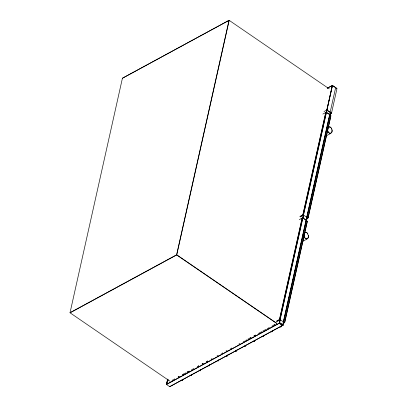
<?xml version="1.0" encoding="UTF-8"?>
<svg xmlns="http://www.w3.org/2000/svg" width="407" height="407" viewBox="0 0 407 407"><rect width="100%" height="100%" fill="white"/><g stroke="black" fill="none" stroke-linecap="round" stroke-linejoin="round"><path stroke-width="0.61" d="M308.455 236.823L308.414 235.505M327.615 129.06C327.035 131.13 329.563 134.926 331.563 132.601M332.046 131.268L332.066 130.8M308.445 236.767L307.967 238.237M332.041 131.212L331.873 132.041M70.045 312.668L122.395 78.337M176.638 254.701L228.999 20.462M176.786 254.716L229.146 20.477M166.488 384.33L167.598 379.365M166.494 384.381L167.603 379.421M167.496 380.357L167.765 379.059M166.819 383.842L167.445 381.054M182.367 379.385L182.077 380.525L181.593 380.224M191.331 374.516L191.041 375.656L190.557 375.356M199.516 370.492L199.985 370.813L200.259 369.648M200.035 370.797L200.295 369.653M200.59 369.49L200.336 370.635L199.827 370.345M209.549 364.601L208.995 365.954M218.513 359.737L218.259 360.902L217.75 360.612M227.472 354.868L226.918 356.222M236.182 351.17L236.436 350.005M245.146 346.306L245.401 345.141M254.11 341.437L254.36 340.272M263.07 336.574L263.324 335.409M272.034 331.705L272.288 330.54M279.461 319.5L302.116 218.152M302.849 214.86L325.707 112.597M279.563 319.515L302.218 218.162M302.95 214.876L325.814 112.612M326.882 109.9L332.316 85.582M279.238 323.112L332.351 85.49L327.294 88.177M279.324 323.122L332.443 85.501L336.833 88.472M279.609 322.609L280.291 319.826M302.996 217.964L303.678 215.186M326.592 112.413L327.121 110.317M280.998 326.841L281.247 325.676M282.534 325.371L335.643 87.693M283.547 321.774L306.161 220.609M306.939 217.135L329.756 115.054M283.71 321.795L306.323 220.625M307.102 217.155L329.919 115.074M283.211 325.076L283.832 322.252M306.603 220.436L307.224 217.613M330.199 114.881L330.662 112.744M284.671 322.451L307.285 221.286M308.058 217.811L330.876 115.73M284.681 322.553L307.295 221.383M308.068 217.913L330.886 115.832M331.527 113.085L336.955 88.68M331.975 131.603L331.736 132.382M308.379 237.159C307.585 241.005 303.184 237.764 303.892 235.022M304.192 233.852L304.706 232.967L305.728 232.453M327.828 127.94L328.001 127.64M328.098 127.666L327.925 127.966A4.584 3.063 61.5 0 0 327.788 128.302M331.73 132.306C330.25 135.246 326.958 131.71 327.482 129.472A4.65 3.108 61.5 0 1 327.513 129.055M304.233 233.496L305.097 232.565L306.308 232.519M328.205 127.381L328.968 126.903L329.904 126.964M328.296 127.411L329.609 126.903M307.763 238.41C305.769 240.11 303.739 236.899 303.993 235.022M122.517 78.169L228.927 20.396M122.614 78.139L229.024 20.365M327.243 88.248L332.366 85.434M323.987 111.564L326.77 110.053M322.878 114.067L325.727 112.535M330.214 113.863L331.415 113.232M326.363 135.79L330.815 133.374M70.106 312.642L176.521 254.863M70.167 312.779L176.577 255.001M299.984 216.488L302.767 214.977M300.025 216.585L302.808 215.074M300.244 216.972L303.632 215.14M299.282 219.617L302.131 218.086M306.715 218.732L307.936 218.096M302.767 241.341L307.219 238.924M276.592 321.128L279.375 319.617M167.582 380.433L168.691 379.828M276.633 321.225L279.416 319.714M276.852 321.611L279.68 320.085M173.636 379.507L174.751 378.902M178.093 377.086L179.207 376.485M182.55 374.669L185.892 372.853M187.006 372.247L189.235 371.036M197.593 366.504L198.708 365.898M202.05 364.082L203.164 363.476M206.507 361.66L207.621 361.055M217.094 355.916L218.208 355.311M221.55 353.495L222.665 352.889M226.007 351.073L227.121 350.468M238.823 344.119L239.937 343.513M243.279 341.697L244.393 341.091M245.507 340.486L246.622 339.881M247.736 339.275L250.519 337.764M253.861 335.948L254.975 335.348M258.323 333.531L261.665 331.715M262.78 331.11L266.122 329.294M267.236 328.693L269.465 327.482M273.362 325.361L274.476 324.761M172.064 380.387L173.179 379.782M178.19 377.06L179.304 376.455M182.646 374.638L183.761 374.033M187.103 372.217L188.217 371.611M191.56 369.8L193.788 368.589M197.69 366.473L198.804 365.868M202.147 364.051L203.261 363.446M206.603 361.63L207.718 361.024M211.06 359.213L212.174 358.608M230.56 348.626L231.675 348.021M250.061 338.039L251.175 337.434M254.517 335.617L255.632 335.012M271.79 326.241L272.904 325.636M274.018 325.03L275.132 324.425M166.529 384.366L279.166 323.214M166.565 384.447L279.202 323.295M283.328 323.372L284.549 322.736M169.77 386.64L282.402 325.488M169.826 386.619L283.165 325.142M182.107 380.55L182.382 380.408M191.066 375.681L191.341 375.539M200.03 370.818L200.305 370.675M218.228 360.943L217.445 360.76M235.882 351.353L236.157 351.21M244.841 346.489L245.116 346.347M253.805 341.621L254.08 341.478M262.769 336.757L263.044 336.614L262.566 336.279M271.728 331.888L272.003 331.746M280.693 327.024L280.967 326.882L280.489 326.546M305.952 232.412L306.598 232.631M329.848 126.923L331.003 127.717L331.802 129.136M330.189 127.081L330.474 127.243M306.552 232.595L306.878 232.799M332.57 85.562L336.879 88.512M229.227 20.386L329.192 88.833M327.086 110.083L331.4 113.039M327.004 110.195L331.318 113.146M326.684 112.495L330.138 114.86M326.648 112.541L330.108 114.911M330.006 114.978L330.789 115.527M307.188 217.358L307.916 217.857M303.708 215.15L307.819 217.989M303.088 218.045L306.547 220.416M303.052 218.096L306.512 220.462M306.415 220.533L307.193 221.077M283.801 321.998L284.524 322.497M280.321 319.79L284.427 322.629M279.701 322.69L283.155 325.056M279.665 322.736L283.119 325.101M279.375 323.234L282.448 325.341M279.319 323.311L282.397 325.412M176.867 254.904L276.78 323.3M176.78 255.026L276.694 323.423M280.509 326.521L280.962 326.831M280.179 326.699L280.647 327.019M271.22 331.563L271.683 331.883M262.586 336.253L263.039 336.558M262.256 336.431L262.719 336.752M253.291 341.295L253.759 341.615M244.638 346.011L245.111 346.291M244.332 346.164L244.795 346.484M235.678 350.88L236.152 351.16M235.368 351.027L235.831 351.348M226.714 355.743L227.187 356.023M226.404 355.896L226.872 356.217M208.791 365.476L209.264 365.756M208.481 365.623L208.944 365.949M190.863 375.208L191.336 375.488M181.898 380.072L182.377 380.357M70.126 312.856L170.09 381.303M166.544 384.493L169.648 386.63M306.847 232.768L307.153 233.013M307.127 232.987L308.42 235.541M331.232 128.012L331.639 128.734M307.636 233.567L307.855 233.913M331.797 129.121L332.015 129.991M332.01 129.955L332.066 130.423M332.056 130.377L332.076 130.851M308.465 235.933L308.475 236.355M271.998 331.695L271.545 331.384L271.978 331.725M254.075 341.427L253.622 341.117L254.054 341.458"/></g></svg>
